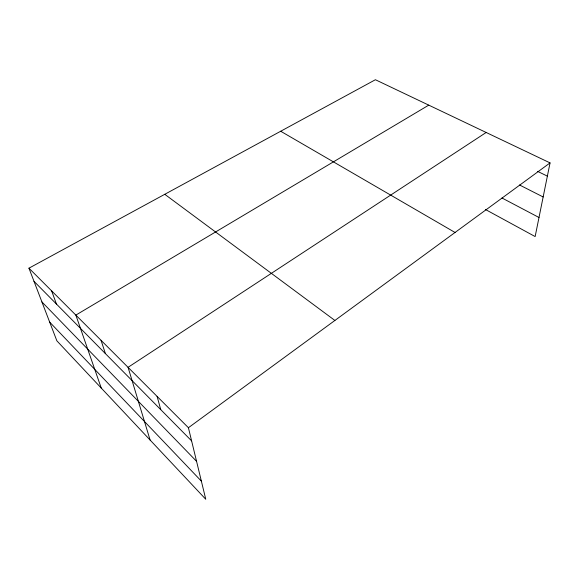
<?xml version="1.0" encoding="UTF-8"?>
<svg xmlns="http://www.w3.org/2000/svg" width="579" height="579" viewBox="0 0 579 579"><rect width="100%" height="100%" fill="white"/><g stroke="black" fill="none" stroke-linecap="round" stroke-linejoin="round"><path stroke-width="0.87" d="M28.95 268.178L188.414 427.722L205.769 499.272L56.858 340.814L28.95 268.178L375.402 79.728L550.05 162.902L535.141 236.565L485.376 209.46M188.414 427.722L550.05 162.902M486.165 132.475L128.06 367.332L150.099 440.033M428.757 105.139L75.849 315.099L101.267 388.075M537.681 171.398L547.372 176.132M519.529 184.976L543.153 196.969M501.986 197.996L539.006 217.501M280.692 131.245L455.043 232.476M164.769 194.305L334.894 320.455M34.002 281.322L191.606 440.88M41.92 301.934L196.563 461.325M49.685 322.134L201.369 481.142M51.611 290.853L56.467 304.069M101.043 340.307L105.392 353.595M157.104 396.391L160.752 409.642"/></g></svg>
